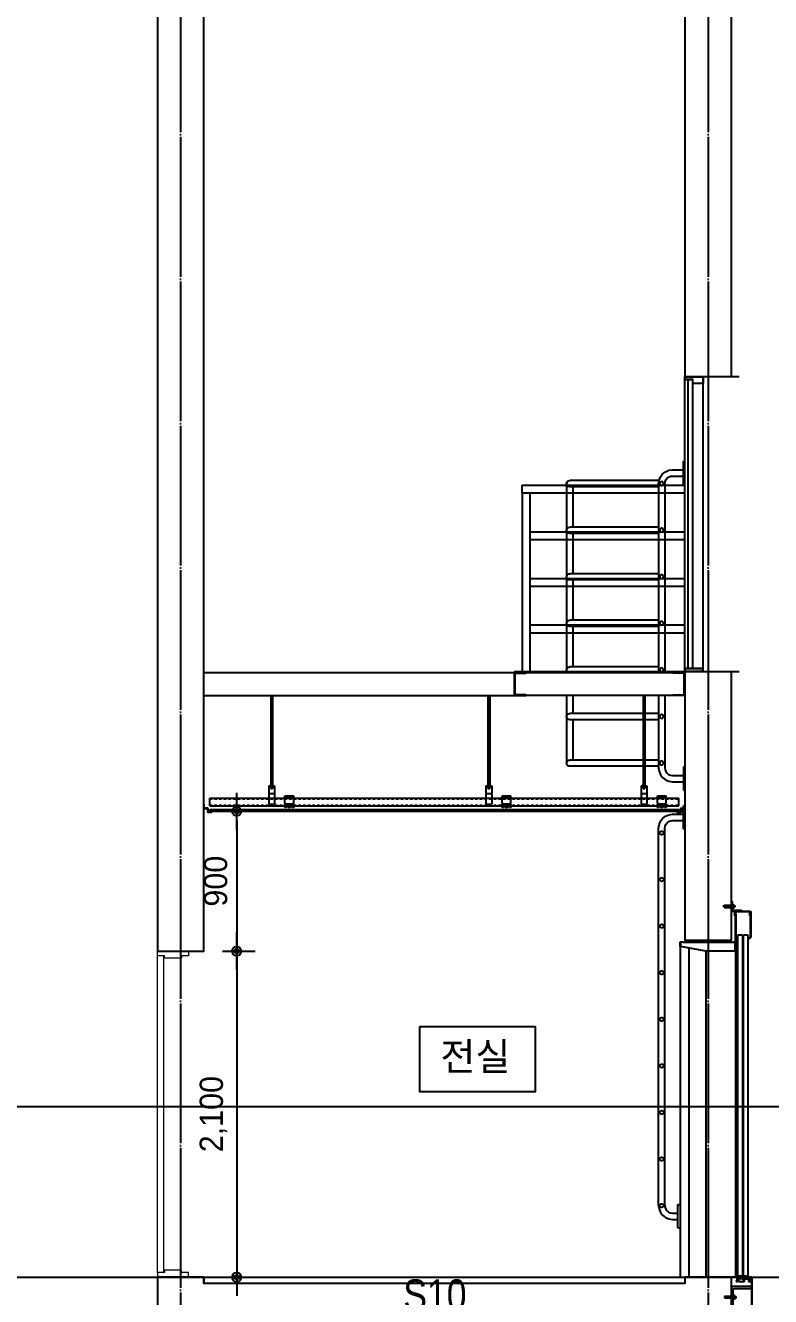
# Model space of a CAD drawing. Header units: millimetres. Extents: x 11948722 to 13111668, y -10771712 to -10232988.
# Drawn here: x 12223632 to 12228435, y -10556859 to -10548673 of the extents above; entities that cross this region are included whole.
import ezdxf
from ezdxf.enums import TextEntityAlignment as Align

# ---------------------------------------------------------------- set-up
doc = ezdxf.new("R2010")
doc.units = ezdxf.units.MM
doc.header["$LTSCALE"] = 150
doc.header["$MEASUREMENT"] = 0
doc.linetypes.add('CEN', pattern=[6.2, 6, -0.1, 0, -0.1])
doc.linetypes.add('HIDDEN', pattern=[2, 1, -1])
doc.layers.get('0').update_dxf_attribs({"linetype": 'CONTINUOUS'})
doc.layers.get('Defpoints').update_dxf_attribs({"color": 117, "linetype": 'CONTINUOUS'})
for name, color, linetype in [('4', 4, 'CONTINUOUS'), ('8', 8, 'CONTINUOUS'), ('A-중심선', 10, 'CEN'), ('CON', 2, 'CONTINUOUS'), ('CON-C', 2, 'CONTINUOUS'), ('ELE-06', 6, 'CONTINUOUS'), ('ELE-3', 7, 'CONTINUOUS'), ('ELE-8', 8, 'CONTINUOUS'), ('ELE03', 4, 'CONTINUOUS'), ('ELE08', 8, 'CONTINUOUS'), ('ETC', 8, 'CONTINUOUS'), ('FIN', 5, 'CONTINUOUS'), ('revcloud', 1, 'CONTINUOUS'), ('WIN', 4, 'CONTINUOUS'), ('Xref-계단단면도$0$3 dim0', 7, 'CONTINUOUS'), ('Xref-계단단면도$0$TEX', 3, 'CONTINUOUS'), ('Xref-계단단면도$0$TEX-SYM', 3, 'CONTINUOUS')]:
    doc.layers.add(name, color=color, linetype=linetype)
doc.layers.add('Xref-계단단면도$0$A-DOR', color=4, linetype='CONTINUOUS', lineweight=0)
doc.styles.add('A.NARROW', font='ARIALN.TTF')
doc.styles.add('Xref-계단단면도$0$나눔고딕 Se', font='')
doc.styles.add('Xref-계단단면도$0$돋움', font='')
doc.styles.get('Xref-계단단면도$0$나눔고딕 Se').set_extended_font_data('Dotum')
doc.styles.get('Xref-계단단면도$0$돋움').set_extended_font_data('Dotum')
doc.dimstyles.new('Xref-계단단면도$0$A1-100', dxfattribs={"dimtxt": 3, "dimasz": 1, "dimexe": 2, "dimexo": 2, "dimgap": 1, "dimtad": 1, "dimdec": 0, "dimzin": 12, "dimdsep": 46, "dimlunit": 6, "dimtxsty": 'Xref-계단단면도$0$나눔고딕 Se', "dimblk1": 'Xref-계단단면도$0$DIMDOT', "dimblk2": 'Xref-계단단면도$0$DIMDOT', "dimsah": 1, "dimcen": -1, "dimdle": 2, "dimclrd": 256, "dimclre": 256, "dimclrt": 3, "dimadec": 0, "dimazin": 0, "dimtfac": 1, "dimtdec": 0, "dimtix": 1, "dimtmove": 2, "dimatfit": 3, "dimldrblk": 'Xref-계단단면도$0$DIMDOT', "dimfxl": 1, "dimtvp": 1, "dimtolj": 1, "dimtzin": 12, "dimlwd": -1, "dimlwe": -1, "dimarcsym": 0})

# ---------------------------------------------------------------- blocks, each defined once
blk = doc.blocks.new('ELEV-DOOR')
at = {"layer": 'ELE-3'}
for p, q in [((-6, 2420.5), (-6, 2467)), ((-2, 2471), (0, 2471)), ((0, 2471), (0, 2406)), ((-123.5, 2402.5), (-125, 2402.5)), ((-125, 2402.5), (-125, 2239.5)), ((-123.5, 2240.5), (-123.5, 2402.5)), ((-22, 2406), (-122.5, 2406)), ((-122.5, 2406), (-122.5, 2379.5)), ((-122.5, 2379.5), (-118.5, 2379.5)), ((-118.5, 2379.5), (-118.5, 2402)), ((-118.5, 2402), (-26, 2402)), ((-65, 2406), (-65, 2408)), ((0, 2406), (-65, 2406)), ((-61, 2412), (-14.5, 2412)), ((-27, 2390.5), (-29, 2390.5)), ((-29, 2390.5), (-29, 2200)), ((-27, 2200), (-27, 2390.5)), ((-26, 2402), (-26, 2376.5)), ((-26, 2376.5), (-22, 2376.5)), ((-22, 2376.5), (-22, 2406)), ((-125, 2239.5), (-113.5, 2227.5)), ((-112, 2229), (-123.5, 2240.5)), ((-113.5, 2227.5), (-112, 2229)), ((-77, 2254), (-106.5, 2254)), ((-106.5, 2254), (-106.5, 56)), ((-77, 56), (-77, 2254)), ((-42, 2254), (-71.5, 2254)), ((-71.5, 2254), (-71.5, 56)), ((-42, 56), (-42, 2254)), ((-29, 2200), (-27, 2200)), ((-11.5, 2210), (-26, 2210)), ((-26, 2210), (-26, 2150)), ((-26, 2150), (-26, 50)), ((-26, 2150), (166, 2150)), ((-23.5, 2152.5), (-23.5, 2207.5)), ((-23.5, 2207.5), (-11.5, 2207.5)), ((165.8, 2152.5), (-23.5, 2152.5)), ((312, 2207.5), (-19, 2207.5)), ((-19, 2207.5), (-19, 2205)), ((-19, 2205), (312, 2205)), ((-11.5, 2207.5), (-11.5, 2210)), ((327.5, 2182.1), (165.8, 2152.5)), ((166, 2150), (330, 2180)), ((330, 2210), (312, 2210)), ((312, 2210), (312, 2207.5)), ((312, 2207.5), (327.5, 2207.5)), ((312, 2205), (312, 2207.5)), ((327.5, 2207.5), (327.5, 2182.1)), ((330, 2180), (330, 2210)), ((-133, 47), (-130, 50)), ((-133, -154), (-133, 47)), ((-133, 38), (-130, 38)), ((-130, 50), (-122.8, 50)), ((-130, 38), (-130, -153.3)), ((-109.9, 22.9), (-130, 22.9)), ((-122.8, 50), (-122.8, 45.7)), ((-122.8, 45.7), (-116.9, 45.7)), ((-74.8, 39), (-120, 39)), ((-120, 39), (-120, 31.1)), ((-120, 31.1), (-109.9, 31.1)), ((-116.9, 45.7), (-116.9, 50)), ((-116.9, 50), (-111, 50)), ((-111, 50), (-111, 45.7)), ((-111, 45.7), (-105.1, 45.7)), ((-109.9, 31.1), (-109.9, 22.9)), ((-106.5, 56), (-77, 56)), ((-105.1, 45.7), (-105.1, 50)), ((-105.1, 50), (-99.2, 50)), ((-99.2, 50), (-99.2, 45.7)), ((-99.2, 45.7), (-93.3, 45.7)), ((-93.3, 45.7), (-93.3, 50)), ((-93.3, 50), (-87.4, 50)), ((-87.4, 50), (-87.4, 45.7)), ((-87.4, 45.7), (-81.5, 45.7)), ((-84.9, 22.9), (-84.9, 31.1)), ((-84.9, 31.1), (-74.8, 31.1)), ((-44.8, 22.9), (-84.9, 22.9)), ((-81.5, 45.7), (-81.5, 50)), ((-81.5, 50), (-67.8, 50)), ((-74.8, 31.1), (-74.8, 39)), ((-71.5, 56), (-42, 56)), ((-67.8, 50), (-67.8, 39)), ((-67.8, 39), (-49.8, 39)), ((-63.8, 56), (-63.8, 45)), ((-63.8, 45), (-53.8, 45)), ((-53.8, 45), (-53.8, 56)), ((-49.8, 39), (-49.8, 50)), ((-49.8, 50), (0, 50)), ((-39.8, 39), (-44.8, 39)), ((-44.8, 39), (-44.8, 22.9)), ((-39.8, 22.9), (-39.8, 39)), ((-29.7, 22.9), (-39.8, 22.9)), ((-29.7, 44), (-34.7, 44)), ((-34.7, 44), (-34.7, 28.9)), ((-34.7, 28.9), (-29.7, 28.9)), ((-29.7, 50), (-29.7, 44)), ((-29.7, 28.9), (-29.7, 22.9)), ((-119.3, -180), (-133, -154)), ((-130, -153.3), (-116.7, -178.6)), ((-116.7, -178.6), (-119.3, -180))]:
    blk.add_line(p, q, dxfattribs=at)
blk.add_lwpolyline([(0, -10), (0, 50)], dxfattribs=at)
blk.add_lwpolyline([(-130, -10), (0, -10), (0, -140), (-3.5, -140, -0.414214), (-12, -131.5), (-12, -34, 0.414214), (-24, -22), (-121.5, -22, -0.414214), (-130, -13.5)], format="xyb", close=True, dxfattribs=at)
for centre, radius, start, end in [((-2, 2467), 4, 90, 180), ((-61, 2408), 4, 90, 180), ((-14.5, 2420.5), 8.5, 270, 0)]:
    blk.add_arc(centre, radius, start, end, dxfattribs=at)
at = {"layer": 'ELE-8', "linetype": 'HIDDEN'}
for p, q in [((55, 2438.5), (-28, 2438.5)), ((-16.5, 2443), (-21.5, 2443)), ((-21.5, 2434.5), (-21.5, 2443)), ((-16.5, 2434.5), (-21.5, 2434.5)), ((-15, 2448.5), (-16.5, 2447)), ((-16.5, 2430.5), (-16.5, 2447)), ((-14, 2443), (-16.5, 2443)), ((-14, 2434.5), (-16.5, 2434.5)), ((-15, 2429), (-16.5, 2430.5)), ((-7.5, 2443.5), (-15.5, 2443.5)), ((-7.5, 2434), (-15.5, 2434)), ((-7.5, 2448.5), (-15, 2448.5)), ((-7.5, 2429), (-15, 2429)), ((-4, 2443), (-9, 2443)), ((-4, 2434.5), (-9, 2434.5)), ((-7.5, 2425), (-7.5, 2452.5)), ((-6, 2452.5), (-7.5, 2452.5)), ((-7.5, 2429), (-7.5, 2448.5)), ((-6, 2425), (-7.5, 2425)), ((44.5, 2446), (0, 2446)), ((2.5, 2444), (0, 2444)), ((2.5, 2433.5), (0, 2433.5)), ((44.5, 2431.5), (0, 2431.5)), ((5.5, 2443), (0.5, 2443)), ((5.5, 2434.5), (0.5, 2434.5)), ((6, 2431.5), (6, 2431.5)), ((12.5, 2444), (7.5, 2444)), ((13, 2433.5), (7.5, 2433.5)), ((15.5, 2443), (10.5, 2443)), ((15.5, 2434.5), (10.5, 2434.5)), ((22.5, 2444), (17.5, 2444)), ((23, 2433.5), (18, 2433.5)), ((25.5, 2443), (20.5, 2443)), ((25.5, 2434.5), (20.5, 2434.5)), ((31.5, 2444), (27, 2444)), ((32.5, 2433.5), (27.5, 2433.5)), ((35, 2443), (30, 2443)), ((35, 2434.5), (30, 2434.5)), ((38.5, 2444), (36.5, 2444)), ((39, 2443.5), (37, 2443)), ((39, 2434), (37, 2434.5)), ((40, 2433.5), (37.5, 2433.5)), ((42, 2443), (40, 2443)), ((42, 2434.5), (40, 2434.5)), ((42, 2440.5), (42, 2443)), ((42, 2434.5), (42, 2436.5)), ((44.5, 2445), (43, 2444.5)), ((44.5, 2432.5), (43, 2432.5)), ((44.5, 2445.5), (44.5, 2446)), ((46, 2445), (44.5, 2445)), ((44.5, 2445), (44.5, 2445)), ((46, 2432.5), (44.5, 2432.5)), ((44.5, 2432), (44.5, 2432.5)), ((44.5, 2431.5), (44.5, 2431.5)), ((49.5, 2445), (48.5, 2445)), ((49.5, 2432.5), (48.5, 2432.5)), ((49.5, 2441.5), (49.5, 2445)), ((49.5, 2432.5), (49.5, 2435.5)), ((-23.1, -74), (-28.1, -74)), ((-28.1, -74), (-28.1, -84.8)), ((-23.1, -69.4), (-23.1, -89.5)), ((-23.1, -69.4), (-13, -69.4)), ((-23.1, -73.3), (-13, -73.3)), ((-13, -94.9), (-13, -63.9)), ((-12, -74.4), (35.1, -74.4)), ((-12, -75.4), (44.1, -75.4)), ((44.1, -75.4), (35.1, -74.4)), ((35.1, -74.4), (35.1, -84.5)), ((44.1, -75.4), (44.1, -83.5)), ((-23.1, -84.8), (-28.1, -84.8)), ((-23.1, -85.6), (-13, -85.6)), ((-23.1, -89.5), (-13, -89.5)), ((-12, -83.5), (44.1, -83.5)), ((-12, -84.5), (35.1, -84.5)), ((44.1, -83.5), (35.1, -84.5))]:
    blk.add_line(p, q, dxfattribs=at)
at = {"layer": 'ELE-8'}
for p, q in [((166, 2150), (166, 50)), ((274, 2169.8), (274, 50)), ((274, 50), (0, 50))]:
    blk.add_line(p, q, dxfattribs=at)
at = {"layer": 'ELE-8', "linetype": 'HIDDEN'}
for centre, start, end in [((-11, -64.4), 119.66646, 166.36814), ((-11, -94.4), 193.63182, 240.3335)]:
    blk.add_arc(centre, 2.1, start, end, dxfattribs=at)
blk = doc.blocks.new('Xref-계단단면도$0$DIMDOT')
at = {"color": 0}
blk.add_line((-2, 0), (2, 0), dxfattribs=at)
for radius in [0.5, 0.25]:
    blk.add_circle((0, 0), radius, dxfattribs=at)
blk = doc.blocks.new('*D66')
at = {"layer": 'Defpoints', "color": 0, "transparency": 16777216}
for p in [(12224782.6, -10554633.8), (12224782.6, -10556733.8), (12224993.7, -10556733.8)]:
    blk.add_point(p, dxfattribs=at)
at = {"layer": 'Xref-계단단면도$0$3 dim0', "transparency": 16777216}
for p, q in [((12224902.6, -10554633.8), (12225113.7, -10554633.8)), ((12224993.7, -10554693.8), (12224993.7, -10556673.8)), ((12224902.6, -10556733.8), (12225113.7, -10556733.8))]:
    blk.add_line(p, q, dxfattribs=at)
at = {"layer": 'Xref-계단단면도$0$3 dim0', "transparency": 16777216, "xscale": 60, "yscale": 60, "zscale": 60}
for p, rotation in [((12224993.7, -10554633.8), 90), ((12224993.7, -10556733.8), 270)]:
    blk.add_blockref('Xref-계단단면도$0$DIMDOT', p, dxfattribs=dict(at, rotation=rotation))
at = {"layer": 'Xref-계단단면도$0$3 dim0', "color": 3, "transparency": 16777216, "insert": (12224844.2, -10555683.8), "char_height": 150, "attachment_point": 5, "rotation": 90, "style": 'Xref-계단단면도$0$나눔고딕 Se'}
blk.add_mtext('\\A1;2,100', dxfattribs=at)
blk = doc.blocks.new('*D67')
at = {"layer": 'Defpoints', "color": 0, "transparency": 16777216}
for p in [(12224782.6, -10553733.8), (12224782.6, -10554633.8), (12224993.7, -10554633.8)]:
    blk.add_point(p, dxfattribs=at)
at = {"layer": 'Xref-계단단면도$0$3 dim0', "transparency": 16777216}
for p, q in [((12224902.6, -10553733.8), (12225113.7, -10553733.8)), ((12224993.7, -10553793.8), (12224993.7, -10554573.8)), ((12224902.6, -10554633.8), (12225113.7, -10554633.8))]:
    blk.add_line(p, q, dxfattribs=at)
at = {"layer": 'Xref-계단단면도$0$3 dim0', "transparency": 16777216, "xscale": 60, "yscale": 60, "zscale": 60}
for p, rotation in [((12224993.7, -10553733.8), 90), ((12224993.7, -10554633.8), 270)]:
    blk.add_blockref('Xref-계단단면도$0$DIMDOT', p, dxfattribs=dict(at, rotation=rotation))
at = {"layer": 'Xref-계단단면도$0$3 dim0', "color": 3, "transparency": 16777216, "insert": (12224858.6, -10554183.8), "char_height": 150, "attachment_point": 5, "rotation": 90, "style": 'Xref-계단단면도$0$나눔고딕 Se'}
blk.add_mtext('\\A1;900', dxfattribs=at)
blk = doc.blocks.new('점검사다리ㅁ')
at = {"layer": 'ETC', "color": 251, "linetype": 'Continuous'}
for p, q in [((4633682.9, 1148688.8), (4633673.9, 1148688.8)), ((4633682.9, 1148538.8), (4633682.9, 1148688.8)), ((4633682.9, 1148538.8), (4633673.9, 1148538.8))]:
    blk.add_line(p, q, dxfattribs=at)
at = {"layer": 'ETC', "color": 251}
for p, q in [((4633753.9, 1148633.4), (4633682.9, 1148633.4)), ((4633753.9, 1148593.4), (4633682.9, 1148593.4)), ((4633777.1, 1148630.2), (4633753.9, 1148633.4)), ((4633766.7, 1148591.6), (4633753.9, 1148593.4)), ((4633778.9, 1148586.6), (4633766.7, 1148591.6)), ((4633798.9, 1148621.4), (4633777.1, 1148630.2)), ((4633789.1, 1148578.8), (4633778.9, 1148586.6)), ((4633797.1, 1148568.4), (4633789.1, 1148578.8)), ((4633817.5, 1148607), (4633798.9, 1148621.4)), ((4633831.7, 1148588.4), (4633817.5, 1148607)), ((4633840.7, 1148566.6), (4633831.7, 1148588.4)), ((4633802.1, 1148556.4), (4633797.1, 1148568.4)), ((4633803.9, 1148543.4), (4633802.1, 1148556.4)), ((4633803.9, 1146115), (4633803.9, 1148543.4)), ((4633813.7, 1148520.8), (4633811.7, 1148516)), ((4633811.7, 1148516), (4633811.7, 1148510.8)), ((4633811.7, 1148510.8), (4633813.7, 1148506)), ((4633817.7, 1148524.2), (4633813.7, 1148520.8)), ((4633813.7, 1148506), (4633817.7, 1148502.6)), ((4633822.5, 1148525.8), (4633817.7, 1148524.2)), ((4633817.7, 1148502.6), (4633822.5, 1148501)), ((4633827.7, 1148525.2), (4633822.5, 1148525.8)), ((4633822.5, 1148501), (4633827.7, 1148501.6)), ((4633832.3, 1148522.6), (4633827.7, 1148525.2)), ((4633827.7, 1148501.6), (4633832.3, 1148504.2)), ((4633835.3, 1148518.4), (4633832.3, 1148522.6)), ((4633832.3, 1148504.2), (4633835.3, 1148508.4)), ((4633836.5, 1148513.4), (4633835.3, 1148518.4)), ((4633835.3, 1148508.4), (4633836.5, 1148513.4)), ((4633843.9, 1148543.4), (4633840.7, 1148566.6)), ((4633843.9, 1146115), (4633843.9, 1148543.4)), ((4633813.7, 1148220.8), (4633811.7, 1148216)), ((4633811.7, 1148216), (4633811.7, 1148210.8)), ((4633811.7, 1148210.8), (4633813.7, 1148206)), ((4633817.7, 1148224.2), (4633813.7, 1148220.8)), ((4633813.7, 1148206), (4633817.7, 1148202.6)), ((4633822.5, 1148225.8), (4633817.7, 1148224.2)), ((4633817.7, 1148202.6), (4633822.5, 1148201)), ((4633827.7, 1148225.2), (4633822.5, 1148225.8)), ((4633822.5, 1148201), (4633827.7, 1148201.6)), ((4633832.3, 1148222.6), (4633827.7, 1148225.2)), ((4633827.7, 1148201.6), (4633832.3, 1148204.2)), ((4633835.3, 1148218.4), (4633832.3, 1148222.6)), ((4633832.3, 1148204.2), (4633835.3, 1148208.4)), ((4633836.5, 1148213.4), (4633835.3, 1148218.4)), ((4633835.3, 1148208.4), (4633836.5, 1148213.4)), ((4633817.7, 1147924.2), (4633813.7, 1147920.8)), ((4633822.5, 1147925.8), (4633817.7, 1147924.2)), ((4633827.7, 1147925.2), (4633822.5, 1147925.8)), ((4633832.3, 1147922.6), (4633827.7, 1147925.2)), ((4633835.3, 1147918.4), (4633832.3, 1147922.6)), ((4633813.7, 1147920.8), (4633811.7, 1147916)), ((4633811.7, 1147916), (4633811.7, 1147910.8)), ((4633811.7, 1147910.8), (4633813.7, 1147906)), ((4633813.7, 1147906), (4633817.7, 1147902.6)), ((4633817.7, 1147902.6), (4633822.5, 1147901)), ((4633822.5, 1147901), (4633827.7, 1147901.6)), ((4633827.7, 1147901.6), (4633832.3, 1147904.2)), ((4633832.3, 1147904.2), (4633835.3, 1147908.4)), ((4633836.5, 1147913.4), (4633835.3, 1147918.4)), ((4633835.3, 1147908.4), (4633836.5, 1147913.4)), ((4633813.7, 1147620.8), (4633811.7, 1147616)), ((4633811.7, 1147616), (4633811.7, 1147610.8)), ((4633811.7, 1147610.8), (4633813.7, 1147606)), ((4633817.7, 1147624.2), (4633813.7, 1147620.8)), ((4633813.7, 1147606), (4633817.7, 1147602.6)), ((4633822.5, 1147625.8), (4633817.7, 1147624.2)), ((4633817.7, 1147602.6), (4633822.5, 1147601)), ((4633827.7, 1147625.2), (4633822.5, 1147625.8)), ((4633822.5, 1147601), (4633827.7, 1147601.6)), ((4633832.3, 1147622.6), (4633827.7, 1147625.2)), ((4633827.7, 1147601.6), (4633832.3, 1147604.2)), ((4633835.3, 1147618.4), (4633832.3, 1147622.6)), ((4633832.3, 1147604.2), (4633835.3, 1147608.4)), ((4633836.5, 1147613.4), (4633835.3, 1147618.4)), ((4633835.3, 1147608.4), (4633836.5, 1147613.4)), ((4633813.7, 1147320.8), (4633811.7, 1147316)), ((4633811.7, 1147316), (4633811.7, 1147310.8)), ((4633811.7, 1147310.8), (4633813.7, 1147306)), ((4633817.7, 1147324.2), (4633813.7, 1147320.8)), ((4633813.7, 1147306), (4633817.7, 1147302.6)), ((4633822.5, 1147325.8), (4633817.7, 1147324.2)), ((4633817.7, 1147302.6), (4633822.5, 1147301)), ((4633827.7, 1147325.2), (4633822.5, 1147325.8)), ((4633822.5, 1147301), (4633827.7, 1147301.6)), ((4633832.3, 1147322.6), (4633827.7, 1147325.2)), ((4633827.7, 1147301.6), (4633832.3, 1147304.2)), ((4633835.3, 1147318.4), (4633832.3, 1147322.6)), ((4633832.3, 1147304.2), (4633835.3, 1147308.4)), ((4633836.5, 1147313.4), (4633835.3, 1147318.4)), ((4633835.3, 1147308.4), (4633836.5, 1147313.4)), ((4633817.7, 1147024.2), (4633813.7, 1147020.8)), ((4633822.5, 1147025.8), (4633817.7, 1147024.2)), ((4633827.7, 1147025.2), (4633822.5, 1147025.8)), ((4633832.3, 1147022.6), (4633827.7, 1147025.2)), ((4633835.3, 1147018.4), (4633832.3, 1147022.6)), ((4633813.7, 1147020.8), (4633811.7, 1147016)), ((4633811.7, 1147016), (4633811.7, 1147010.8)), ((4633811.7, 1147010.8), (4633813.7, 1147006)), ((4633813.7, 1147006), (4633817.7, 1147002.6)), ((4633817.7, 1147002.6), (4633822.5, 1147001)), ((4633822.5, 1147001), (4633827.7, 1147001.6)), ((4633827.7, 1147001.6), (4633832.3, 1147004.2)), ((4633832.3, 1147004.2), (4633835.3, 1147008.4)), ((4633836.5, 1147013.4), (4633835.3, 1147018.4)), ((4633835.3, 1147008.4), (4633836.5, 1147013.4)), ((4633813.7, 1146720.8), (4633811.7, 1146716)), ((4633811.7, 1146716), (4633811.7, 1146710.8)), ((4633811.7, 1146710.8), (4633813.7, 1146706)), ((4633817.7, 1146724.2), (4633813.7, 1146720.8)), ((4633813.7, 1146706), (4633817.7, 1146702.6)), ((4633822.5, 1146725.8), (4633817.7, 1146724.2)), ((4633817.7, 1146702.6), (4633822.5, 1146701)), ((4633827.7, 1146725.2), (4633822.5, 1146725.8)), ((4633822.5, 1146701), (4633827.7, 1146701.6)), ((4633832.3, 1146722.6), (4633827.7, 1146725.2)), ((4633827.7, 1146701.6), (4633832.3, 1146704.2)), ((4633835.3, 1146718.4), (4633832.3, 1146722.6)), ((4633832.3, 1146704.2), (4633835.3, 1146708.4)), ((4633836.5, 1146713.4), (4633835.3, 1146718.4)), ((4633835.3, 1146708.4), (4633836.5, 1146713.4)), ((4633813.7, 1146420.8), (4633811.7, 1146416)), ((4633811.7, 1146416), (4633811.7, 1146410.8)), ((4633811.7, 1146410.8), (4633813.7, 1146406)), ((4633817.7, 1146424.2), (4633813.7, 1146420.8)), ((4633813.7, 1146406), (4633817.7, 1146402.6)), ((4633822.5, 1146425.8), (4633817.7, 1146424.2)), ((4633817.7, 1146402.6), (4633822.5, 1146401)), ((4633827.7, 1146425.2), (4633822.5, 1146425.8)), ((4633822.5, 1146401), (4633827.7, 1146401.6)), ((4633832.3, 1146422.6), (4633827.7, 1146425.2)), ((4633827.7, 1146401.6), (4633832.3, 1146404.2)), ((4633835.3, 1146418.4), (4633832.3, 1146422.6)), ((4633832.3, 1146404.2), (4633835.3, 1146408.4)), ((4633836.5, 1146413.4), (4633835.3, 1146418.4)), ((4633835.3, 1146408.4), (4633836.5, 1146413.4)), ((4633817.7, 1146124.2), (4633813.7, 1146120.8)), ((4633822.5, 1146125.8), (4633817.7, 1146124.2)), ((4633827.7, 1146125.2), (4633822.5, 1146125.8)), ((4633832.3, 1146122.6), (4633827.7, 1146125.2)), ((4633835.3, 1146118.4), (4633832.3, 1146122.6)), ((4633753.9, 1146065), (4633719.7, 1146065)), ((4633766.7, 1146066.8), (4633753.9, 1146065)), ((4633778.9, 1146071.8), (4633766.7, 1146066.8)), ((4633789.1, 1146079.6), (4633778.9, 1146071.8)), ((4633797.1, 1146090), (4633789.1, 1146079.6)), ((4633802.1, 1146102), (4633797.1, 1146090)), ((4633817.5, 1146051.4), (4633798.9, 1146037)), ((4633803.9, 1146115), (4633802.1, 1146102)), ((4633813.7, 1146120.8), (4633811.7, 1146116)), ((4633811.7, 1146116), (4633811.7, 1146110.8)), ((4633811.7, 1146110.8), (4633813.7, 1146106)), ((4633813.7, 1146106), (4633817.7, 1146102.6)), ((4633831.7, 1146070), (4633817.5, 1146051.4)), ((4633817.7, 1146102.6), (4633822.5, 1146101)), ((4633822.5, 1146101), (4633827.7, 1146101.6)), ((4633827.7, 1146101.6), (4633832.3, 1146104.2)), ((4633840.7, 1146091.8), (4633831.7, 1146070)), ((4633832.3, 1146104.2), (4633835.3, 1146108.4)), ((4633836.5, 1146113.4), (4633835.3, 1146118.4)), ((4633835.3, 1146108.4), (4633836.5, 1146113.4)), ((4633843.9, 1146115), (4633840.7, 1146091.8)), ((4633753.9, 1146025), (4633719.7, 1146025)), ((4633777.1, 1146028.2), (4633753.9, 1146025)), ((4633798.9, 1146037), (4633777.1, 1146028.2))]:
    blk.add_line(p, q, dxfattribs=at)
blk = doc.blocks.new('비상용elev탈출관련2')
at = {"layer": 'ELE03'}
for p, q in [((4634773.9, 1149552.6), (4633673.9, 1149552.6)), ((4634773.9, 1149547.6), (4633673.9, 1149547.6))]:
    blk.add_line(p, q, dxfattribs=at)
at = {"layer": 'ELE03', "color": 251}
blk.add_line((4633748.9, 1149397.6), (4634698.9, 1149397.6), dxfattribs=at)
at = {"layer": 'ELE08', "color": 252, "ltscale": 10}
for p, q in [((4634723.9, 1150752.6), (4633673.9, 1150752.6)), ((4634723.9, 1150702.6), (4634723.9, 1150752.6)), ((4634723.9, 1150702.6), (4633673.9, 1150702.6)), ((4634673.9, 1150702.6), (4634673.9, 1149552.6)), ((4634723.9, 1150702.6), (4634723.9, 1149552.6)), ((4634673.9, 1150452.6), (4633673.9, 1150452.6)), ((4634673.9, 1150402.6), (4633673.9, 1150402.6)), ((4634673.9, 1150152.6), (4633673.9, 1150152.6)), ((4634673.9, 1150102.6), (4633673.9, 1150102.6)), ((4634673.9, 1149852.6), (4633673.9, 1149852.6)), ((4634673.9, 1149802.6), (4633673.9, 1149802.6))]:
    blk.add_line(p, q, dxfattribs=at)
at = {"layer": 'ETC', "color": 251, "linetype": 'Continuous'}
for p, q in [((4633682.9, 1150907.2), (4633673.9, 1150907.2)), ((4633682.9, 1150757.2), (4633682.9, 1150907.2)), ((4633682.9, 1150757.2), (4633673.9, 1150757.2)), ((4633682.9, 1148938), (4633673.9, 1148938)), ((4633682.9, 1148938), (4633682.9, 1148788)), ((4633682.9, 1148788), (4633673.9, 1148788))]:
    blk.add_line(p, q, dxfattribs=at)
at = {"layer": 'ETC', "color": 251}
for p, q in [((4633753.9, 1150851.8), (4633682.9, 1150851.8)), ((4633753.9, 1150811.8), (4633682.9, 1150811.8)), ((4633777.1, 1150848.6), (4633753.9, 1150851.8)), ((4633766.7, 1150810), (4633753.9, 1150811.8)), ((4633778.9, 1150805), (4633766.7, 1150810)), ((4633798.9, 1150839.8), (4633777.1, 1150848.6)), ((4633789.1, 1150797.2), (4633778.9, 1150805)), ((4633797.1, 1150786.8), (4633789.1, 1150797.2)), ((4633817.5, 1150825.4), (4633798.9, 1150839.8)), ((4633831.7, 1150806.8), (4633817.5, 1150825.4)), ((4633840.7, 1150785), (4633831.7, 1150806.8)), ((4633802.1, 1150774.8), (4633797.1, 1150786.8)), ((4633803.9, 1150761.8), (4633802.1, 1150774.8)), ((4633803.9, 1150761.8), (4633803.9, 1149552.6)), ((4633811.7, 1150766), (4633813.7, 1150770.8)), ((4633811.7, 1150766), (4633813.7, 1150770.8)), ((4633811.7, 1150760.8), (4633811.7, 1150766)), ((4633811.7, 1150760.8), (4633811.7, 1150766)), ((4633813.7, 1150756), (4633811.7, 1150760.8)), ((4633813.7, 1150756), (4633811.7, 1150760.8)), ((4633813.7, 1150770.8), (4633817.7, 1150774.2)), ((4633813.7, 1150770.8), (4633817.7, 1150774.2)), ((4633817.7, 1150752.6), (4633813.7, 1150756)), ((4633817.7, 1150774.2), (4633822.5, 1150775.8)), ((4633817.7, 1150774.2), (4633822.5, 1150775.8)), ((4633822.5, 1150751), (4633817.7, 1150752.6)), ((4633822.5, 1150751), (4633817.7, 1150752.6)), ((4633822.5, 1150775.8), (4633827.7, 1150775.2)), ((4633822.5, 1150775.8), (4633827.7, 1150775.2)), ((4633827.7, 1150751.6), (4633822.5, 1150751)), ((4633827.7, 1150751.6), (4633822.5, 1150751)), ((4633827.7, 1150775.2), (4633832.3, 1150772.6)), ((4633827.7, 1150775.2), (4633832.3, 1150772.6)), ((4633832.3, 1150754.2), (4633827.7, 1150751.6)), ((4633832.3, 1150754.2), (4633827.7, 1150751.6)), ((4633832.3, 1150772.6), (4633835.3, 1150768.4)), ((4633832.3, 1150772.6), (4633835.3, 1150768.4)), ((4633835.3, 1150758.4), (4633832.3, 1150754.2)), ((4633835.3, 1150758.4), (4633832.3, 1150754.2)), ((4633835.3, 1150768.4), (4633836.5, 1150763.4)), ((4633835.3, 1150768.4), (4633836.5, 1150763.4)), ((4633836.5, 1150763.4), (4633835.3, 1150758.4)), ((4633836.5, 1150763.4), (4633835.3, 1150758.4)), ((4633843.9, 1150761.8), (4633840.7, 1150785)), ((4633843.9, 1150782.6), (4634416.4, 1150782.6)), ((4633843.9, 1150761.8), (4633843.9, 1149552.6)), ((4633843.9, 1150742.6), (4634416.4, 1150742.6)), ((4634396.4, 1150742.6), (4634396.4, 1150482.6)), ((4634436.4, 1150762.6), (4634436.4, 1149552.6)), ((4633811.7, 1150466), (4633813.7, 1150470.8)), ((4633811.7, 1150460.8), (4633811.7, 1150466)), ((4633813.7, 1150456), (4633811.7, 1150460.8)), ((4633813.7, 1150470.8), (4633817.7, 1150474.2)), ((4633817.7, 1150474.2), (4633822.5, 1150475.8)), ((4633822.5, 1150475.8), (4633827.7, 1150475.2)), ((4633827.7, 1150475.2), (4633832.3, 1150472.6)), ((4633832.3, 1150472.6), (4633835.3, 1150468.4)), ((4633835.3, 1150468.4), (4633836.5, 1150463.4)), ((4633836.5, 1150463.4), (4633835.3, 1150458.4)), ((4633843.9, 1150482.6), (4634416.4, 1150482.6)), ((4633817.7, 1150452.6), (4633813.7, 1150456)), ((4633822.5, 1150451), (4633817.7, 1150452.6)), ((4633827.7, 1150451.6), (4633822.5, 1150451)), ((4633832.3, 1150454.2), (4633827.7, 1150451.6)), ((4633835.3, 1150458.4), (4633832.3, 1150454.2)), ((4633843.9, 1150442.6), (4634416.4, 1150442.6)), ((4634396.4, 1150442.6), (4634396.4, 1150182.6)), ((4633811.7, 1150166), (4633813.7, 1150170.8)), ((4633811.7, 1150160.8), (4633811.7, 1150166)), ((4633813.7, 1150156), (4633811.7, 1150160.8)), ((4633813.7, 1150170.8), (4633817.7, 1150174.2)), ((4633817.7, 1150152.6), (4633813.7, 1150156)), ((4633817.7, 1150174.2), (4633822.5, 1150175.8)), ((4633822.5, 1150151), (4633817.7, 1150152.6)), ((4633822.5, 1150175.8), (4633827.7, 1150175.2)), ((4633827.7, 1150151.6), (4633822.5, 1150151)), ((4633827.7, 1150175.2), (4633832.3, 1150172.6)), ((4633832.3, 1150154.2), (4633827.7, 1150151.6)), ((4633832.3, 1150172.6), (4633835.3, 1150168.4)), ((4633835.3, 1150158.4), (4633832.3, 1150154.2)), ((4633835.3, 1150168.4), (4633836.5, 1150163.4)), ((4633836.5, 1150163.4), (4633835.3, 1150158.4)), ((4633843.9, 1150182.6), (4634416.4, 1150182.6)), ((4633843.9, 1150142.6), (4634416.4, 1150142.6)), ((4634396.4, 1150142.6), (4634396.4, 1149882.6)), ((4633811.7, 1149866), (4633813.7, 1149870.8)), ((4633811.7, 1149860.8), (4633811.7, 1149866)), ((4633813.7, 1149856), (4633811.7, 1149860.8)), ((4633813.7, 1149870.8), (4633817.7, 1149874.2)), ((4633817.7, 1149852.6), (4633813.7, 1149856)), ((4633817.7, 1149874.2), (4633822.5, 1149875.8)), ((4633822.5, 1149851), (4633817.7, 1149852.6)), ((4633822.5, 1149875.8), (4633827.7, 1149875.2)), ((4633827.7, 1149851.6), (4633822.5, 1149851)), ((4633827.7, 1149875.2), (4633832.3, 1149872.6)), ((4633832.3, 1149854.2), (4633827.7, 1149851.6)), ((4633832.3, 1149872.6), (4633835.3, 1149868.4)), ((4633835.3, 1149858.4), (4633832.3, 1149854.2)), ((4633835.3, 1149868.4), (4633836.5, 1149863.4)), ((4633836.5, 1149863.4), (4633835.3, 1149858.4)), ((4633843.9, 1149882.6), (4634416.4, 1149882.6)), ((4633843.9, 1149842.6), (4634416.4, 1149842.6)), ((4634396.4, 1149842.6), (4634396.4, 1149582.6)), ((4633811.7, 1149566), (4633813.7, 1149570.8)), ((4633811.7, 1149560.8), (4633811.7, 1149566)), ((4633813.7, 1149556), (4633811.7, 1149560.8)), ((4633813.7, 1149570.8), (4633817.7, 1149574.2)), ((4633817.7, 1149574.2), (4633822.5, 1149575.8)), ((4633822.5, 1149575.8), (4633827.7, 1149575.2)), ((4633827.7, 1149575.2), (4633832.3, 1149572.6)), ((4633832.3, 1149572.6), (4633835.3, 1149568.4)), ((4633835.3, 1149568.4), (4633836.5, 1149563.4)), ((4633836.5, 1149563.4), (4633835.3, 1149558.4)), ((4633843.9, 1149582.6), (4634416.4, 1149582.6)), ((4633817.7, 1149552.6), (4633813.7, 1149556)), ((4633822.5, 1149551), (4633817.7, 1149552.6)), ((4633827.7, 1149551.6), (4633822.5, 1149551)), ((4633832.3, 1149554.2), (4633827.7, 1149551.6)), ((4633835.3, 1149558.4), (4633832.3, 1149554.2)), ((4633803.9, 1149397.6), (4633803.9, 1148933.4)), ((4633843.9, 1149397.6), (4633843.9, 1148933.4)), ((4634396.4, 1149397.6), (4634396.4, 1149282.6)), ((4634436.4, 1149397.6), (4634436.4, 1148962.6)), ((4633811.7, 1149266), (4633813.7, 1149270.8)), ((4633811.7, 1149260.8), (4633811.7, 1149266)), ((4633813.7, 1149256), (4633811.7, 1149260.8)), ((4633813.7, 1149270.8), (4633817.7, 1149274.2)), ((4633817.7, 1149252.6), (4633813.7, 1149256)), ((4633817.7, 1149274.2), (4633822.5, 1149275.8)), ((4633822.5, 1149251), (4633817.7, 1149252.6)), ((4633822.5, 1149275.8), (4633827.7, 1149275.2)), ((4633827.7, 1149251.6), (4633822.5, 1149251)), ((4633827.7, 1149275.2), (4633832.3, 1149272.6)), ((4633832.3, 1149254.2), (4633827.7, 1149251.6)), ((4633832.3, 1149272.6), (4633835.3, 1149268.4)), ((4633835.3, 1149258.4), (4633832.3, 1149254.2)), ((4633835.3, 1149268.4), (4633836.5, 1149263.4)), ((4633836.5, 1149263.4), (4633835.3, 1149258.4)), ((4633843.9, 1149282.6), (4634416.4, 1149282.6)), ((4633843.9, 1149242.6), (4634416.4, 1149242.6)), ((4634396.4, 1149242.6), (4634396.4, 1148982.6)), ((4633797.1, 1148908.4), (4633789.1, 1148898)), ((4633802.1, 1148920.4), (4633797.1, 1148908.4)), ((4633803.9, 1148933.4), (4633802.1, 1148920.4)), ((4633811.7, 1148966), (4633813.7, 1148970.8)), ((4633811.7, 1148960.8), (4633811.7, 1148966)), ((4633813.7, 1148956), (4633811.7, 1148960.8)), ((4633813.7, 1148970.8), (4633817.7, 1148974.2)), ((4633817.7, 1148952.6), (4633813.7, 1148956)), ((4633817.7, 1148974.2), (4633822.5, 1148975.8)), ((4633822.5, 1148951), (4633817.7, 1148952.6)), ((4633822.5, 1148975.8), (4633827.7, 1148975.2)), ((4633827.7, 1148951.6), (4633822.5, 1148951)), ((4633827.7, 1148975.2), (4633832.3, 1148972.6)), ((4633832.3, 1148954.2), (4633827.7, 1148951.6)), ((4633840.7, 1148910.2), (4633831.7, 1148888.4)), ((4633832.3, 1148972.6), (4633835.3, 1148968.4)), ((4633835.3, 1148958.4), (4633832.3, 1148954.2)), ((4633835.3, 1148968.4), (4633836.5, 1148963.4)), ((4633836.5, 1148963.4), (4633835.3, 1148958.4)), ((4633843.9, 1148933.4), (4633840.7, 1148910.2)), ((4633843.9, 1148982.6), (4634416.4, 1148982.6)), ((4633843.9, 1148942.6), (4634416.4, 1148942.6)), ((4633753.9, 1148883.4), (4633682.9, 1148883.4)), ((4633753.9, 1148843.4), (4633682.9, 1148843.4)), ((4633766.7, 1148885.2), (4633753.9, 1148883.4)), ((4633777.1, 1148846.6), (4633753.9, 1148843.4)), ((4633778.9, 1148890.2), (4633766.7, 1148885.2)), ((4633798.9, 1148855.4), (4633777.1, 1148846.6)), ((4633789.1, 1148898), (4633778.9, 1148890.2)), ((4633817.5, 1148869.8), (4633798.9, 1148855.4)), ((4633831.7, 1148888.4), (4633817.5, 1148869.8))]:
    blk.add_line(p, q, dxfattribs=at)
at = {"layer": 'ETC', "color": 7}
for points in [[(4633748.9, 1149547.6), (4633673.9, 1149547.6), (4633673.9, 1149397.6), (4633748.9, 1149397.6), (4633748.9, 1149402.6), (4633678.9, 1149402.6), (4633678.9, 1149542.6), (4633748.9, 1149542.6), (4633748.9, 1149547.6)], [(4634698.9, 1149547.6), (4634773.9, 1149547.6), (4634773.9, 1149397.6), (4634698.9, 1149397.6), (4634698.9, 1149402.6), (4634768.9, 1149402.6), (4634768.9, 1149542.6), (4634698.9, 1149542.6), (4634698.9, 1149547.6)]]:
    blk.add_lwpolyline(points, dxfattribs=at)
at = {"layer": 'ETC', "color": 251}
for centre, start in [((4634416.4, 1150762.6), 270), ((4634416.4, 1150462.6), 270), ((4634416.4, 1150162.6), 270), ((4634416.4, 1149862.6), 270), ((4634416.4, 1149562.6), 329.83875), ((4634416.4, 1149262.6), 270), ((4634416.4, 1148962.6), 270)]:
    blk.add_arc(centre, 20, start, 90, dxfattribs=at)

msp = doc.modelspace()

# ---------------------------------------------------------------- linework, layer by layer
at = {"layer": '4', "ltscale": 0.1}
for points in [[(12224832.6, -10553739.8), (12224832.6, -10553733.8), (12224831.6, -10553733.8), (12224831.6, -10553738.8), (12224808.6, -10553738.8), (12224808.6, -10553713.8), (12224783.6, -10553713.8), (12224783.6, -10553689.8), (12224782.6, -10553689.8), (12224782.6, -10553714.8), (12224807.6, -10553714.8), (12224807.6, -10553739.8), (12224832.6, -10553739.8)], [(12227832.6, -10553739.8), (12227832.6, -10553733.8), (12227833.6, -10553733.8), (12227833.6, -10553738.8), (12227856.6, -10553738.8), (12227856.6, -10553713.8), (12227881.6, -10553713.8), (12227881.6, -10553689.8), (12227882.6, -10553689.8), (12227882.6, -10553714.8), (12227857.6, -10553714.8), (12227857.6, -10553739.8), (12227832.6, -10553739.8)]]:
    msp.add_lwpolyline(points, dxfattribs=at)
at = {"layer": '8'}
for p, q in [((12225213.3, -10552988.8), (12225213.3, -10553565.1)), ((12225224.6, -10552988.8), (12225224.6, -10553565.1)), ((12226613.3, -10552988.8), (12226613.3, -10553565.1)), ((12226624.6, -10552988.8), (12226624.6, -10553565.1)), ((12227613.3, -10552988.8), (12227613.3, -10553565.1)), ((12227624.6, -10552988.8), (12227624.6, -10553565.1)), ((12225200.2, -10553568.8), (12225200.2, -10553687.6)), ((12225200.2, -10553568.8), (12225237.7, -10553568.8)), ((12225200.2, -10553572.6), (12225237.7, -10553572.6)), ((12225200.2, -10553618.8), (12225237.7, -10553618.8)), ((12225207.7, -10553565.1), (12225230.2, -10553565.1)), ((12225207.7, -10553565.1), (12225207.7, -10553568.8)), ((12225207.7, -10553572.6), (12225207.7, -10553576.3)), ((12225207.7, -10553576.3), (12225230.2, -10553576.3)), ((12225211.5, -10553565.1), (12225211.5, -10553568.8)), ((12225211.5, -10553572.6), (12225211.5, -10553576.3)), ((12225213.3, -10553560.1), (12225224.6, -10553560.1)), ((12225213.3, -10553562.6), (12225224.6, -10553562.6)), ((12225213.3, -10553576.3), (12225213.3, -10553587.6)), ((12225213.3, -10553577.6), (12225224.6, -10553577.6)), ((12225213.3, -10553580.1), (12225224.6, -10553580.1)), ((12225213.3, -10553582.6), (12225224.6, -10553582.6)), ((12225213.3, -10553585.1), (12225224.6, -10553585.1)), ((12225213.3, -10553585.1), (12225224.6, -10553585.1)), ((12225213.3, -10553587.6), (12225224.6, -10553587.6)), ((12225224.6, -10553576.3), (12225224.6, -10553587.6)), ((12225226.5, -10553565.1), (12225226.5, -10553568.8)), ((12225226.5, -10553572.6), (12225226.5, -10553576.3)), ((12225230.2, -10553565.1), (12225230.2, -10553568.8)), ((12225230.2, -10553572.6), (12225230.2, -10553576.3)), ((12225237.7, -10553568.8), (12225237.7, -10553687.6)), ((12226600.2, -10553568.8), (12226600.2, -10553687.6)), ((12226600.2, -10553568.8), (12226637.7, -10553568.8)), ((12226600.2, -10553572.6), (12226637.7, -10553572.6)), ((12226600.2, -10553618.8), (12226637.7, -10553618.8)), ((12226607.7, -10553565.1), (12226630.2, -10553565.1)), ((12226607.7, -10553565.1), (12226607.7, -10553568.8)), ((12226607.7, -10553572.6), (12226607.7, -10553576.3)), ((12226607.7, -10553576.3), (12226630.2, -10553576.3)), ((12226611.5, -10553565.1), (12226611.5, -10553568.8)), ((12226611.5, -10553572.6), (12226611.5, -10553576.3)), ((12226613.3, -10553560.1), (12226624.6, -10553560.1)), ((12226613.3, -10553562.6), (12226624.6, -10553562.6)), ((12226613.3, -10553576.3), (12226613.3, -10553587.6)), ((12226613.3, -10553577.6), (12226624.6, -10553577.6)), ((12226613.3, -10553580.1), (12226624.6, -10553580.1)), ((12226613.3, -10553582.6), (12226624.6, -10553582.6)), ((12226613.3, -10553585.1), (12226624.6, -10553585.1)), ((12226613.3, -10553585.1), (12226624.6, -10553585.1)), ((12226613.3, -10553587.6), (12226624.6, -10553587.6)), ((12226624.6, -10553576.3), (12226624.6, -10553587.6)), ((12226626.5, -10553565.1), (12226626.5, -10553568.8)), ((12226626.5, -10553572.6), (12226626.5, -10553576.3)), ((12226630.2, -10553565.1), (12226630.2, -10553568.8)), ((12226630.2, -10553572.6), (12226630.2, -10553576.3)), ((12226637.7, -10553568.8), (12226637.7, -10553687.6)), ((12227600.2, -10553568.8), (12227600.2, -10553687.6)), ((12227600.2, -10553568.8), (12227637.7, -10553568.8)), ((12227600.2, -10553572.6), (12227637.7, -10553572.6)), ((12227600.2, -10553618.8), (12227637.7, -10553618.8)), ((12227607.7, -10553565.1), (12227607.7, -10553568.8)), ((12227607.7, -10553565.1), (12227630.2, -10553565.1)), ((12227607.7, -10553572.6), (12227607.7, -10553576.3)), ((12227607.7, -10553576.3), (12227630.2, -10553576.3)), ((12227611.5, -10553565.1), (12227611.5, -10553568.8)), ((12227611.5, -10553572.6), (12227611.5, -10553576.3)), ((12227613.3, -10553560.1), (12227624.6, -10553560.1)), ((12227613.3, -10553562.6), (12227624.6, -10553562.6)), ((12227613.3, -10553576.3), (12227613.3, -10553587.6)), ((12227613.3, -10553577.6), (12227624.6, -10553577.6)), ((12227613.3, -10553580.1), (12227624.6, -10553580.1)), ((12227613.3, -10553582.6), (12227624.6, -10553582.6)), ((12227613.3, -10553585.1), (12227624.6, -10553585.1)), ((12227613.3, -10553585.1), (12227624.6, -10553585.1)), ((12227613.3, -10553587.6), (12227624.6, -10553587.6)), ((12227624.6, -10553576.3), (12227624.6, -10553587.6)), ((12227626.5, -10553565.1), (12227626.5, -10553568.8)), ((12227626.5, -10553572.6), (12227626.5, -10553576.3)), ((12227630.2, -10553565.1), (12227630.2, -10553568.8)), ((12227630.2, -10553572.6), (12227630.2, -10553576.3)), ((12227637.7, -10553568.8), (12227637.7, -10553687.6)), ((12225200.2, -10553687.6), (12225237.7, -10553687.6)), ((12225305, -10553635.1), (12225361.2, -10553635.1)), ((12225305, -10553678.8), (12225305, -10553635.1)), ((12225305, -10553637.6), (12225361.2, -10553637.6)), ((12225305, -10553646.3), (12225308.6, -10553646.3)), ((12225311.2, -10553685.1), (12225305, -10553678.8)), ((12225305, -10553685.1), (12225311.2, -10553685.1)), ((12225305, -10553708.8), (12225305, -10553685.1)), ((12225312.5, -10553708.8), (12225305, -10553708.8)), ((12225307.5, -10553706.3), (12225307.5, -10553687.6)), ((12225307.5, -10553687.6), (12225311.2, -10553687.6)), ((12225307.5, -10553695.1), (12225358.7, -10553695.1)), ((12225310.3, -10553706.3), (12225307.5, -10553706.3)), ((12225310.7, -10553646.3), (12225313.7, -10553646.3)), ((12225311.2, -10553687.6), (12225311.2, -10553685.1)), ((12225311.2, -10553685.1), (12225355, -10553685.1)), ((12225313.7, -10553640.4), (12225313.7, -10553635.1)), ((12225313.7, -10553646.3), (12225313.7, -10553642.1)), ((12225341.2, -10553708.8), (12225325, -10553708.8)), ((12225339.1, -10553706.3), (12225327.1, -10553706.3)), ((12225328.7, -10553640.4), (12225328.7, -10553635.1)), ((12225328.7, -10553646.3), (12225328.7, -10553642.1)), ((12225328.7, -10553646.3), (12225331.8, -10553646.3)), ((12225333.5, -10553646.3), (12225337.5, -10553646.3)), ((12225337.5, -10553640.4), (12225337.5, -10553635.1)), ((12225337.5, -10553646.3), (12225337.5, -10553642.1)), ((12225352.5, -10553640.4), (12225352.5, -10553635.1)), ((12225352.5, -10553646.3), (12225352.5, -10553642.1)), ((12225352.5, -10553646.3), (12225356.2, -10553646.3)), ((12225361.2, -10553708.8), (12225353.7, -10553708.8)), ((12225355, -10553685.1), (12225361.2, -10553678.8)), ((12225355, -10553685.1), (12225361.2, -10553685.1)), ((12225355, -10553687.6), (12225355, -10553685.1)), ((12225355, -10553687.6), (12225358.7, -10553687.6)), ((12225358.7, -10553706.3), (12225355.8, -10553706.3)), ((12225357.6, -10553646.3), (12225361.2, -10553646.3)), ((12225358.7, -10553687.6), (12225358.7, -10553706.3)), ((12225361.2, -10553678.8), (12225361.2, -10553635.1)), ((12225361.2, -10553685.1), (12225361.2, -10553708.8)), ((12226600.2, -10553687.6), (12226637.7, -10553687.6)), ((12226705, -10553635.1), (12226761.2, -10553635.1)), ((12226705, -10553678.8), (12226705, -10553635.1)), ((12226705, -10553637.6), (12226761.2, -10553637.6)), ((12226705, -10553646.3), (12226708.6, -10553646.3)), ((12226711.2, -10553685.1), (12226705, -10553678.8)), ((12226705, -10553685.1), (12226711.2, -10553685.1)), ((12226705, -10553708.8), (12226705, -10553685.1)), ((12226712.5, -10553708.8), (12226705, -10553708.8)), ((12226707.5, -10553706.3), (12226707.5, -10553687.6)), ((12226707.5, -10553687.6), (12226711.2, -10553687.6)), ((12226707.5, -10553695.1), (12226758.7, -10553695.1)), ((12226710.3, -10553706.3), (12226707.5, -10553706.3)), ((12226710.7, -10553646.3), (12226713.7, -10553646.3)), ((12226711.2, -10553685.1), (12226755, -10553685.1)), ((12226711.2, -10553687.6), (12226711.2, -10553685.1)), ((12226713.7, -10553640.4), (12226713.7, -10553635.1)), ((12226713.7, -10553646.3), (12226713.7, -10553642.1)), ((12226741.2, -10553708.8), (12226725, -10553708.8)), ((12226739.1, -10553706.3), (12226727.1, -10553706.3)), ((12226728.7, -10553640.4), (12226728.7, -10553635.1)), ((12226728.7, -10553646.3), (12226728.7, -10553642.1)), ((12226728.7, -10553646.3), (12226731.8, -10553646.3)), ((12226733.5, -10553646.3), (12226737.5, -10553646.3)), ((12226737.5, -10553640.4), (12226737.5, -10553635.1)), ((12226737.5, -10553646.3), (12226737.5, -10553642.1)), ((12226752.5, -10553640.4), (12226752.5, -10553635.1)), ((12226752.5, -10553646.3), (12226752.5, -10553642.1)), ((12226752.5, -10553646.3), (12226756.2, -10553646.3)), ((12226761.2, -10553708.8), (12226753.7, -10553708.8)), ((12226755, -10553685.1), (12226761.2, -10553678.8)), ((12226755, -10553685.1), (12226761.2, -10553685.1)), ((12226755, -10553687.6), (12226755, -10553685.1)), ((12226755, -10553687.6), (12226758.7, -10553687.6)), ((12226758.7, -10553706.3), (12226755.8, -10553706.3)), ((12226757.6, -10553646.3), (12226761.2, -10553646.3)), ((12226758.7, -10553687.6), (12226758.7, -10553706.3)), ((12226761.2, -10553678.8), (12226761.2, -10553635.1)), ((12226761.2, -10553685.1), (12226761.2, -10553708.8)), ((12227600.2, -10553687.6), (12227637.7, -10553687.6)), ((12227705, -10553635.1), (12227761.2, -10553635.1)), ((12227705, -10553678.8), (12227705, -10553635.1)), ((12227705, -10553637.6), (12227761.2, -10553637.6)), ((12227705, -10553646.3), (12227708.6, -10553646.3)), ((12227711.2, -10553685.1), (12227705, -10553678.8)), ((12227705, -10553685.1), (12227711.2, -10553685.1)), ((12227705, -10553708.8), (12227705, -10553685.1)), ((12227712.5, -10553708.8), (12227705, -10553708.8)), ((12227707.5, -10553706.3), (12227707.5, -10553687.6)), ((12227707.5, -10553687.6), (12227711.2, -10553687.6)), ((12227707.5, -10553695.1), (12227758.7, -10553695.1)), ((12227710.3, -10553706.3), (12227707.5, -10553706.3)), ((12227710.7, -10553646.3), (12227713.7, -10553646.3)), ((12227711.2, -10553685.1), (12227755, -10553685.1)), ((12227711.2, -10553687.6), (12227711.2, -10553685.1)), ((12227713.7, -10553640.4), (12227713.7, -10553635.1)), ((12227713.7, -10553646.3), (12227713.7, -10553642.1)), ((12227741.2, -10553708.8), (12227725, -10553708.8)), ((12227739.1, -10553706.3), (12227727.1, -10553706.3)), ((12227728.7, -10553640.4), (12227728.7, -10553635.1)), ((12227728.7, -10553646.3), (12227728.7, -10553642.1)), ((12227728.7, -10553646.3), (12227731.8, -10553646.3)), ((12227733.5, -10553646.3), (12227737.5, -10553646.3)), ((12227737.5, -10553640.4), (12227737.5, -10553635.1)), ((12227737.5, -10553646.3), (12227737.5, -10553642.1)), ((12227752.5, -10553640.4), (12227752.5, -10553635.1)), ((12227752.5, -10553646.3), (12227752.5, -10553642.1)), ((12227752.5, -10553646.3), (12227756.2, -10553646.3)), ((12227761.2, -10553708.8), (12227753.7, -10553708.8)), ((12227755, -10553685.1), (12227761.2, -10553678.8)), ((12227755, -10553685.1), (12227761.2, -10553685.1)), ((12227755, -10553687.6), (12227755, -10553685.1)), ((12227755, -10553687.6), (12227758.7, -10553687.6)), ((12227758.7, -10553706.3), (12227755.8, -10553706.3)), ((12227757.6, -10553646.3), (12227761.2, -10553646.3)), ((12227758.7, -10553687.6), (12227758.7, -10553706.3)), ((12227761.2, -10553678.8), (12227761.2, -10553635.1)), ((12227761.2, -10553685.1), (12227761.2, -10553708.8))]:
    msp.add_line(p, q, dxfattribs=at)
at = {"layer": '8', "linetype": 'HIDDEN', "ltscale": 0.1}
for p, q in [((12224821.6, -10553653.8), (12227843.6, -10553653.8)), ((12224821.6, -10553693.8), (12227843.6, -10553693.8))]:
    msp.add_line(p, q, dxfattribs=at)
at = {"layer": '8'}
for centre, radius, start, end in [((12225318.7, -10553708.8), 8.75, 16.60155, 163.39845), ((12225318.7, -10553708.8), 6.25, 0, 180), ((12225347.5, -10553708.8), 8.75, 16.60155, 163.39845), ((12225347.5, -10553708.8), 6.25, 0, 180), ((12226718.7, -10553708.8), 8.75, 16.60155, 163.39845), ((12226718.7, -10553708.8), 6.25, 0, 180), ((12226747.5, -10553708.8), 8.75, 16.60155, 163.39845), ((12226747.5, -10553708.8), 6.25, 0, 180), ((12227718.7, -10553708.8), 8.75, 16.60155, 163.39845), ((12227718.7, -10553708.8), 6.25, 0, 180), ((12227747.5, -10553708.8), 8.75, 16.60155, 163.39845), ((12227747.5, -10553708.8), 6.25, 0, 180)]:
    msp.add_arc(centre, radius, start, end, dxfattribs=at)
at = {"layer": 'A-중심선'}
for p, q in [((12224632.6, -10528928.7), (12224632.6, -10579914.8)), ((12228032.6, -10528928.7), (12228032.6, -10579914.8))]:
    msp.add_line(p, q, dxfattribs=at)
at = {"layer": 'A-중심선', "linetype": 'ByBlock', "ltscale": 0.5}
for p, q in [((12221637.3, -10555633.8), (12239263.3, -10555633.8)), ((12221637.3, -10556733.8), (12239263.3, -10556733.8))]:
    msp.add_line(p, q, dxfattribs=at)
at = {"layer": 'CON-C'}
for p, q in [((12227882.6, -10550933.8), (12228232.6, -10550933.8)), ((12227882.6, -10552833.8), (12228232.6, -10552833.8))]:
    msp.add_line(p, q, dxfattribs=at)
for points in [[(12224482.6, -10546733.8), (12224482.6, -10554633.8), (12224782.6, -10554633.8), (12224782.6, -10546923.8), (12227882.6, -10546923.8), (12227882.6, -10550933.8)], [(12228182.6, -10550933.8), (12228182.6, -10546733.8), (12227882.6, -10546733.8), (12227882.6, -10546773.8), (12224782.6, -10546773.8), (12224782.6, -10546733.8), (12224482.6, -10546733.8)], [(12227882.6, -10552833.8), (12227882.6, -10554563.8), (12228182.6, -10554563.8), (12228182.6, -10552833.8)], [(12224482.6, -10556733.8), (12224482.6, -10564633.8), (12224782.6, -10564633.8), (12224782.6, -10556923.8), (12227882.6, -10556923.8), (12227882.6, -10560933.8)], [(12228182.6, -10560933.8), (12228182.6, -10556733.8), (12227882.6, -10556733.8), (12227882.6, -10556773.8), (12224782.6, -10556773.8), (12224782.6, -10556733.8), (12224482.6, -10556733.8)]]:
    msp.add_lwpolyline(points, dxfattribs=at)
at = {"layer": 'CON-C', "flags": 128}
msp.add_lwpolyline([(12224782.6, -10556733.8), (12224782.6, -10556773.8)], dxfattribs=at)
at = {"layer": 'ELE-06'}
msp.add_line((12221637.3, -10556733.8), (12224482.6, -10556733.8), dxfattribs=at)
at = {"layer": 'ELE-3'}
for p, q in [((12224782.6, -10552838.8), (12226782.6, -10552838.8)), ((12224782.6, -10552988.8), (12226782.6, -10552988.8))]:
    msp.add_line(p, q, dxfattribs=at)
at = {"layer": 'ETC', "color": 251, "linetype": 'Continuous'}
for p, q in [((12227836.9, -10556415.9), (12227836.9, -10556265.9)), ((12227836.9, -10556265.9), (12227852.6, -10556265.9)), ((12227836.9, -10556415.9), (12227852.6, -10556415.9))]:
    msp.add_line(p, q, dxfattribs=at)
at = {"layer": 'FIN', "color": 8}
for p, q in [((12224821.6, -10553650.1), (12227843.6, -10553650.1)), ((12224821.6, -10553697.6), (12224821.6, -10553650.1)), ((12224821.6, -10553697.6), (12227843.6, -10553697.6)), ((12227843.6, -10553697.6), (12227843.6, -10553650.1))]:
    msp.add_line(p, q, dxfattribs=at)
at = {"layer": 'FIN', "color": 150}
for p, q in [((12224821.6, -10553721.3), (12227843.6, -10553721.3)), ((12224821.6, -10553733.8), (12227843.6, -10553733.8))]:
    msp.add_line(p, q, dxfattribs=at)
at = {"layer": 'FIN', "color": 150, "flags": 128}
for points in [[(12224821.6, -10553721.3), (12224821.6, -10553733.8)], [(12227843.6, -10553721.3), (12227843.6, -10553733.8)]]:
    msp.add_lwpolyline(points, dxfattribs=at)
at = {"layer": 'revcloud', "color": 5, "ltscale": 1200}
msp.add_line((12227852.6, -10554603.8), (12227852.6, -10556733.8), dxfattribs=at)
at = {"layer": 'WIN', "color": 9}
for p, q in [((12227882.6, -10552812.1), (12227882.6, -10550954.6)), ((12228000.1, -10552812.1), (12228000.1, -10550979.3))]:
    msp.add_line(p, q, dxfattribs=at)
at = {"layer": 'WIN'}
for p, q in [((12227883.6, -10550936.7), (12227999.1, -10550936.7)), ((12227902.6, -10552812.1), (12227902.6, -10550954.6)), ((12227913, -10550933.8), (12227913, -10550934.8)), ((12227932.6, -10552812.1), (12227932.6, -10550954.6)), ((12227967.1, -10550933.8), (12227967.1, -10550934.8)), ((12227882.6, -10552833.8), (12227882.6, -10552812.1)), ((12227882.6, -10552812.1), (12227932.6, -10552812.1)), ((12227883.6, -10552832.8), (12227883.6, -10552813.1)), ((12227883.6, -10552813.1), (12227933.6, -10552813.1)), ((12227932.6, -10552812.1), (12228000.1, -10552812.1)), ((12227933.6, -10552813.1), (12228000, -10552813.1)), ((12227999.1, -10552832.8), (12227999.1, -10552813.1)), ((12228000, -10552813.1), (12227999.1, -10552813.1)), ((12228000.1, -10552833.8), (12228000.1, -10552812.1)), ((12228000.1, -10552833.8), (12227882.6, -10552833.8)), ((12227999.1, -10552832.8), (12227883.6, -10552832.8))]:
    msp.add_line(p, q, dxfattribs=at)
for points in [[(12227882.6, -10550933.8), (12227913, -10550933.8)], [(12227967.1, -10550933.8), (12228000.1, -10550933.8), (12228000.1, -10550954.6), (12228000.1, -10550954.6), (12228000.1, -10550979.3), (12227932.6, -10550979.3), (12227932.6, -10550954.6), (12227882.6, -10550954.6), (12227882.6, -10550933.8), (12227882.6, -10550933.8)]]:
    msp.add_lwpolyline(points, dxfattribs=at)
msp.add_lwpolyline([(12227883.6, -10550934.8), (12227999.1, -10550934.8), (12227999.1, -10550953.6), (12227999.1, -10550953.6), (12227999.1, -10550978.3), (12227933.6, -10550978.3), (12227933.6, -10550953.6), (12227883.6, -10550953.6)], close=True, dxfattribs=at)
at = {"layer": 'Xref-계단단면도$0$A-DOR'}
for points in [[(12224482.6, -10554633.8), (12224682.6, -10554633.8), (12224682.6, -10554663.8), (12224637.6, -10554663.8), (12224637.6, -10554678.8), (12224527.6, -10554678.8), (12224527.6, -10554663.8), (12224482.6, -10554663.8)], [(12224482.6, -10556733.8), (12224682.6, -10556733.8), (12224682.6, -10556703.8), (12224637.6, -10556703.8), (12224637.6, -10556688.8), (12224527.6, -10556688.8), (12224527.6, -10556703.8), (12224482.6, -10556703.8)]]:
    msp.add_lwpolyline(points, close=True, dxfattribs=at)
for points in [[(12224482.6, -10556703.8), (12224482.6, -10554663.8)], [(12224522.6, -10554663.8), (12224522.6, -10556703.8)]]:
    msp.add_lwpolyline(points, dxfattribs=at)
at = {"layer": 'Xref-계단단면도$0$TEX-SYM'}
msp.add_lwpolyline([(12226173.6, -10555120.2), (12226918, -10555120.2), (12226918, -10555540.2), (12226173.6, -10555540.2)], close=True, dxfattribs=at)

# ---------------------------------------------------------------- block references
at = {"layer": 'CON', "xscale": -1}
for name in ['비상용elev탈출관련2', '점검사다리ㅁ']:
    msp.add_blockref(name, (16861556.6, -11702386.4), dxfattribs=at)
at = {"layer": 'ELE-3', "xscale": -1}
msp.add_blockref('ELEV-DOOR', (12228182.6, -10556783.8), dxfattribs=at)

# ---------------------------------------------------------------- texts
at = {"layer": 'Defpoints', "style": 'A.NARROW'}
msp.add_text('S10', height=200, dxfattribs=at).set_placement((12226067.6, -10556848.2), align=Align.MIDDLE_LEFT)
at = {"layer": 'Xref-계단단면도$0$TEX', "style": 'Xref-계단단면도$0$돋움'}
msp.add_text('전실', height=180, dxfattribs=at).set_placement((12226306.3, -10555312.1), align=Align.MIDDLE_LEFT)

# ---------------------------------------------------------------- dimensions: what is measured, and where the dimension line sits
at = {"layer": 'Xref-계단단면도$0$3 dim0'}
for base, p1, p2, picture, middle in [((12224993.7, -10554633.8), (12224782.6, -10553733.8), (12224782.6, -10554633.8), '*D67', (12224858.6, -10554183.8)), ((12224993.7, -10556733.8), (12224782.6, -10554633.8), (12224782.6, -10556733.8), '*D66', (12224844.2, -10555683.8))]:
    dim = msp.add_linear_dim(base=base, p1=p1, p2=p2, angle=270, dimstyle='Xref-계단단면도$0$A1-100', override={"dimscale": 60, "dimtxt": 2.5}, dxfattribs=at)
    dim.commit()
    dim.dimension.update_dxf_attribs({"geometry": picture, "text_midpoint": middle})

doc.saveas('drawing.dxf')
